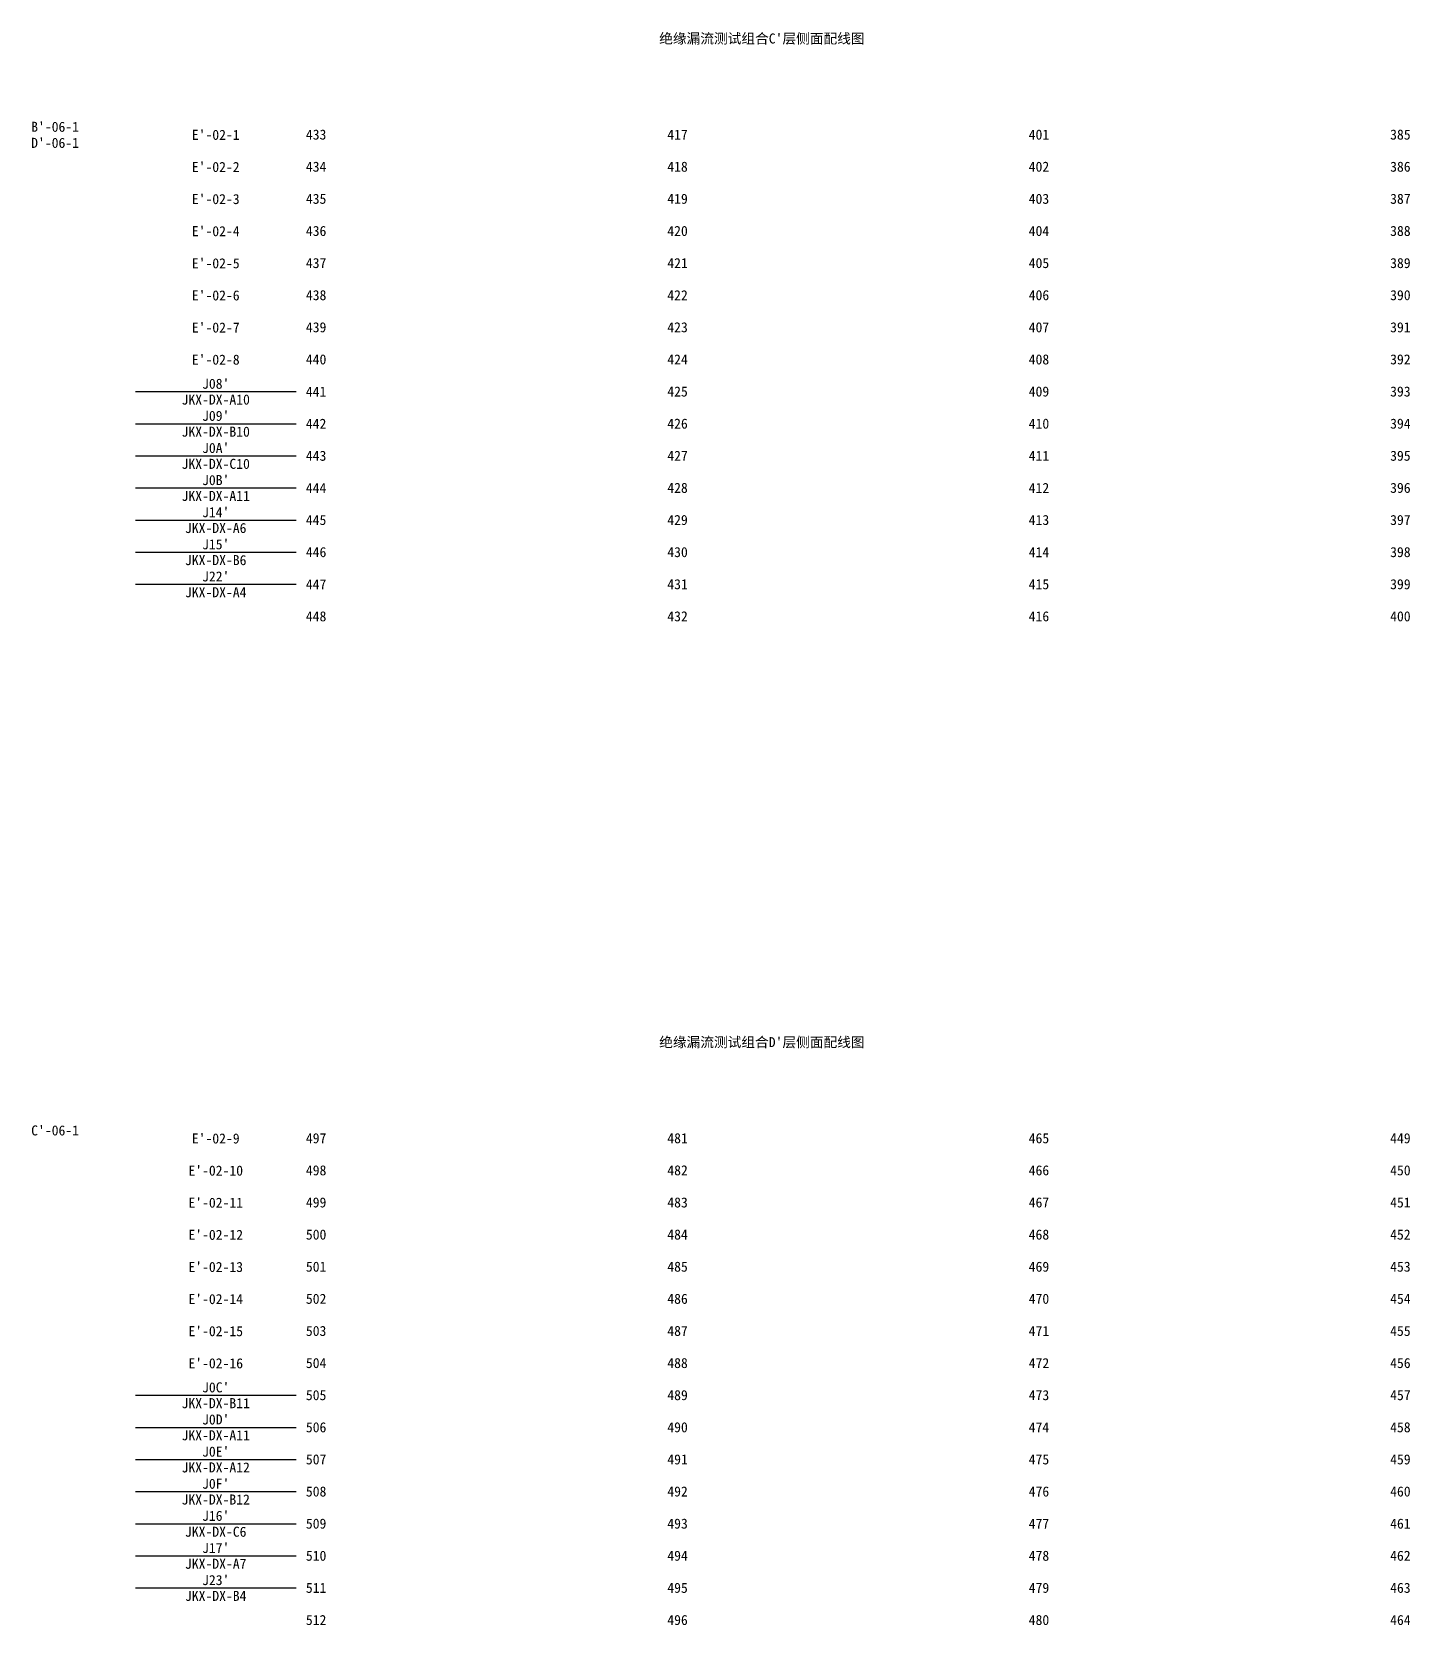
# Model space of a CAD drawing. Header units: millimetres. Extents: x 760 to 2014, y -130 to 4186.
# Drawn here: x 1602.2 to 1945.4, y 1538.7 to 1935.6 of the extents above; entities that cross this region are included whole.
import ezdxf
from ezdxf.enums import TextEntityAlignment as Align

# ---------------------------------------------------------------- set-up
doc = ezdxf.new("R2010")
doc.units = ezdxf.units.MM
doc.styles.get("Standard").update_dxf_attribs({"font": ''})
doc.styles.get('Standard').set_extended_font_data('SimSun')

# ---------------------------------------------------------------- blocks, each defined once
blk = doc.blocks.new("接口架—C'层—配线图")
for p, q in [((88, 76), (128, 76)), ((88, 68), (128, 68)), ((88, 60), (128, 60)), ((88, 52), (128, 52)), ((88, 44), (128, 44)), ((88, 36), (128, 36)), ((88, 28), (128, 28))]:
    blk.add_line(p, q)
for s, p in [("绝缘漏流测试组合C'层侧面配线图", (244, 164)), ("B'-06-1", (68, 142)), ("D'-06-1", (68, 138)), ("E'-02-1", (108, 140)), ('433', (133, 140)), ('417', (223, 140)), ('401', (313, 140)), ('385', (403, 140)), ("E'-02-2", (108, 132)), ('434', (133, 132)), ('418', (223, 132)), ('402', (313, 132)), ('386', (403, 132)), ("E'-02-3", (108, 124)), ('435', (133, 124)), ('419', (223, 124)), ('403', (313, 124)), ('387', (403, 124)), ("E'-02-4", (108, 116)), ('436', (133, 116)), ('420', (223, 116)), ('404', (313, 116)), ('388', (403, 116)), ("E'-02-5", (108, 108)), ('437', (133, 108)), ('421', (223, 108)), ('405', (313, 108)), ('389', (403, 108)), ("E'-02-6", (108, 100)), ('438', (133, 100)), ('422', (223, 100)), ('406', (313, 100)), ('390', (403, 100)), ("E'-02-7", (108, 92)), ('439', (133, 92)), ('423', (223, 92)), ('407', (313, 92)), ('391', (403, 92)), ("E'-02-8", (108, 84)), ('440', (133, 84)), ('424', (223, 84)), ('408', (313, 84)), ('392', (403, 84)), ("J08'", (108, 78)), ('441', (133, 76)), ('425', (223, 76)), ('409', (313, 76)), ('393', (403, 76)), ("J09'", (108, 70)), ('442', (133, 68)), ('426', (223, 68)), ('410', (313, 68)), ('394', (403, 68)), ("J0A'", (108, 62)), ('443', (133, 60)), ('427', (223, 60)), ('411', (313, 60)), ('395', (403, 60)), ("J0B'", (108, 54)), ('444', (133, 52)), ('428', (223, 52)), ('412', (313, 52)), ('396', (403, 52)), ("J14'", (108, 46)), ('445', (133, 44)), ('429', (223, 44)), ('413', (313, 44)), ('397', (403, 44)), ("J15'", (108, 38)), ('446', (133, 36)), ('430', (223, 36)), ('414', (313, 36)), ('398', (403, 36)), ("J22'", (108, 30)), ('447', (133, 28)), ('431', (223, 28)), ('415', (313, 28)), ('399', (403, 28)), ('448', (133, 20)), ('432', (223, 20)), ('416', (313, 20)), ('400', (403, 20))]:
    blk.add_text(s, height=2.5).set_placement(p, align=Align.MIDDLE)
at = {"color": 6}
for s, p in [('JKX-DX-A10', (108, 74)), ('JKX-DX-B10', (108, 66)), ('JKX-DX-C10', (108, 58)), ('JKX-DX-A11', (108, 50)), ('JKX-DX-A6', (108, 42)), ('JKX-DX-B6', (108, 34)), ('JKX-DX-A4', (108, 26))]:
    blk.add_text(s, height=2.5, dxfattribs=at).set_placement(p, align=Align.MIDDLE)
blk = doc.blocks.new("接口架—D'层—配线图")
for p, q in [((88, 76), (128, 76)), ((88, 68), (128, 68)), ((88, 60), (128, 60)), ((88, 52), (128, 52)), ((88, 44), (128, 44)), ((88, 36), (128, 36)), ((88, 28), (128, 28))]:
    blk.add_line(p, q)
for s, p in [("绝缘漏流测试组合D'层侧面配线图", (244, 164)), ("C'-06-1", (68, 142)), ("E'-02-9", (108, 140)), ('497', (133, 140)), ('481', (223, 140)), ('465', (313, 140)), ('449', (403, 140)), ("E'-02-10", (108, 132)), ('498', (133, 132)), ('482', (223, 132)), ('466', (313, 132)), ('450', (403, 132)), ("E'-02-11", (108, 124)), ('499', (133, 124)), ('483', (223, 124)), ('467', (313, 124)), ('451', (403, 124)), ("E'-02-12", (108, 116)), ('500', (133, 116)), ('484', (223, 116)), ('468', (313, 116)), ('452', (403, 116)), ("E'-02-13", (108, 108)), ('501', (133, 108)), ('485', (223, 108)), ('469', (313, 108)), ('453', (403, 108)), ("E'-02-14", (108, 100)), ('502', (133, 100)), ('486', (223, 100)), ('470', (313, 100)), ('454', (403, 100)), ("E'-02-15", (108, 92)), ('503', (133, 92)), ('487', (223, 92)), ('471', (313, 92)), ('455', (403, 92)), ("E'-02-16", (108, 84)), ('504', (133, 84)), ('488', (223, 84)), ('472', (313, 84)), ('456', (403, 84)), ("J0C'", (108, 78)), ('505', (133, 76)), ('489', (223, 76)), ('473', (313, 76)), ('457', (403, 76)), ("J0D'", (108, 70)), ('506', (133, 68)), ('490', (223, 68)), ('474', (313, 68)), ('458', (403, 68)), ("J0E'", (108, 62)), ('507', (133, 60)), ('491', (223, 60)), ('475', (313, 60)), ('459', (403, 60)), ("J0F'", (108, 54)), ('508', (133, 52)), ('492', (223, 52)), ('476', (313, 52)), ('460', (403, 52)), ("J16'", (108, 46)), ('509', (133, 44)), ('493', (223, 44)), ('477', (313, 44)), ('461', (403, 44)), ("J17'", (108, 38)), ('510', (133, 36)), ('494', (223, 36)), ('478', (313, 36)), ('462', (403, 36)), ("J23'", (108, 30)), ('511', (133, 28)), ('495', (223, 28)), ('479', (313, 28)), ('463', (403, 28)), ('512', (133, 20)), ('496', (223, 20)), ('480', (313, 20)), ('464', (403, 20))]:
    blk.add_text(s, height=2.5).set_placement(p, align=Align.MIDDLE)
at = {"color": 6}
for s, p in [('JKX-DX-B11', (108, 74)), ('JKX-DX-A11', (108, 66)), ('JKX-DX-A12', (108, 58)), ('JKX-DX-B12', (108, 50)), ('JKX-DX-C6', (108, 42)), ('JKX-DX-A7', (108, 34)), ('JKX-DX-B4', (108, 26))]:
    blk.add_text(s, height=2.5, dxfattribs=at).set_placement(p, align=Align.MIDDLE)

msp = doc.modelspace()

# ---------------------------------------------------------------- block references
for name, p in [("接口架—C'层—配线图", (1540, 1770)), ("接口架—D'层—配线图", (1540, 1520))]:
    msp.add_blockref(name, p)

doc.saveas('drawing.dxf')
